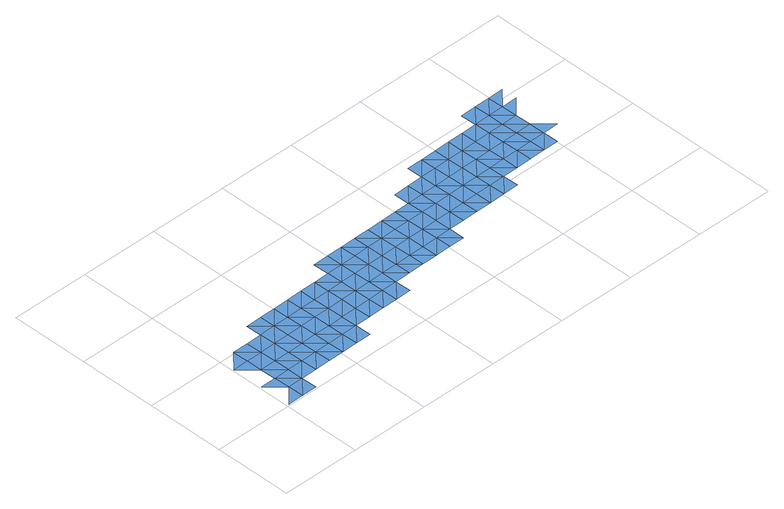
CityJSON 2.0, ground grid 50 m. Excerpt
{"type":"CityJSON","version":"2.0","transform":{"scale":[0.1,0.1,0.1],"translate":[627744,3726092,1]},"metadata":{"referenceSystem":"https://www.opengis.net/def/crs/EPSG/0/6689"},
"CityObjects":{
"waterbody1":{"type":"WaterBody","attributes":{"name":"福岡県津波浸水想定図","class":"1140","function":"2","WaterBodyTsunamiRiskAttribute.description":"1","WaterBodyTsunamiRiskAttribute.rank":"4"},"geometry":[{"type":"MultiSurface","lod":"1","boundaries":[[[0,1,2]],[[1,3,2]],[[4,3,1]],[[5,6,3]],[[7,3,6]],[[5,8,6]],[[5,9,8]],[[8,9,10]],[[8,10,11]],[[10,12,11]],[[13,12,10]],[[14,12,13]],[[14,13,15]],[[14,16,17]],[[14,18,16]],[[18,19,16]],[[20,19,18]],[[21,19,20]],[[22,21,20]],[[23,21,22]],[[23,22,24]],[[23,25,26]],[[26,25,27]],[[27,25,28]],[[27,28,29]],[[29,28,30]],[[30,31,29]],[[32,31,30]],[[32,30,33]],[[34,32,33]],[[32,34,35]],[[36,37,35]],[[36,35,38]],[[36,38,39]],[[39,40,36]],[[41,40,39]],[[40,41,42]],[[43,42,41]],[[43,41,44]],[[44,45,43]],[[44,46,45]],[[47,48,45]],[[47,49,48]],[[50,49,47]],[[50,47,51]],[[50,51,52]],[[53,50,52]],[[54,53,52]],[[54,52,55]],[[56,57,54]]]}]},
"waterbody2":{"type":"WaterBody","attributes":{"name":"福岡県津波浸水想定図","class":"1140","function":"2","WaterBodyTsunamiRiskAttribute.description":"1","WaterBodyTsunamiRiskAttribute.rank":"3"},"geometry":[{"type":"MultiSurface","lod":"1","boundaries":[[[58,2,59]],[[2,3,59]],[[60,61,62]],[[7,62,59]],[[59,3,7]],[[63,64,60]],[[65,62,7]],[[60,62,63]],[[63,62,65]],[[63,66,64]],[[7,6,65]],[[6,67,65]],[[65,68,63]],[[63,69,66]],[[65,67,68]],[[8,67,6]],[[63,68,69]],[[68,67,70]],[[67,8,70]],[[70,71,68]],[[68,72,69]],[[68,71,72]],[[70,8,11]],[[70,73,71]],[[71,73,72]],[[70,11,74]],[[70,74,73]],[[12,74,11]],[[72,73,75]],[[12,76,74]],[[74,77,73]],[[77,75,73]],[[74,76,77]],[[75,77,78]],[[76,12,14]],[[76,79,77]],[[17,79,76]],[[79,78,77]],[[17,76,14]],[[79,80,78]],[[81,79,17]],[[82,80,79]],[[17,16,81]],[[80,83,84]],[[82,79,81]],[[83,80,82]],[[16,85,81]],[[81,85,82]],[[86,83,82]],[[16,19,85]],[[85,86,82]],[[86,87,83]],[[21,85,19]],[[85,88,86]],[[89,85,21]],[[88,85,89]],[[87,86,90]],[[90,86,88]],[[89,21,23]],[[91,88,89]],[[26,91,89]],[[91,90,88]],[[26,89,23]],[[92,90,91]],[[93,91,26]],[[91,94,92]],[[26,27,93]],[[94,91,93]],[[27,95,93]],[[93,96,94]],[[95,96,93]],[[27,29,95]],[[97,95,29]],[[97,96,95]],[[97,29,31]],[[97,98,96]],[[31,99,97]],[[100,98,97]],[[31,32,99]],[[97,99,100]],[[35,99,32]],[[37,99,35]],[[100,99,101]],[[99,37,101]],[[37,102,101]],[[102,37,36]],[[36,103,102]],[[103,104,102]],[[36,40,103]],[[104,103,105]],[[103,40,106]],[[105,103,106]],[[40,42,106]],[[105,106,107]],[[106,42,43]],[[43,108,106]],[[106,109,107]],[[108,109,106]],[[45,108,43]],[[45,48,108]],[[110,111,109]],[[109,108,112]],[[108,48,112]],[[110,109,112]],[[48,49,112]],[[112,113,110]],[[49,113,112]],[[110,113,114]],[[115,113,49]],[[50,115,49]],[[113,116,114]],[[115,116,113]],[[53,115,50]],[[117,116,115]],[[115,53,117]],[[118,116,117]],[[117,53,54]],[[117,57,118]],[[117,54,57]],[[118,57,119]]]}]},
"waterbody3":{"type":"WaterBody","attributes":{"name":"福岡県津波浸水想定図","class":"1140","function":"2","WaterBodyTsunamiRiskAttribute.description":"1","WaterBodyTsunamiRiskAttribute.rank":"1"},"geometry":[{"type":"MultiSurface","lod":"1","boundaries":[[[64,61,60]],[[69,72,120]],[[120,72,121]],[[122,87,90]],[[90,123,122]]]}]},
"waterbody4":{"type":"WaterBody","attributes":{"name":"福岡県津波浸水想定図","class":"1140","function":"2","WaterBodyTsunamiRiskAttribute.description":"1","WaterBodyTsunamiRiskAttribute.rank":"2"},"geometry":[{"type":"MultiSurface","lod":"1","boundaries":[[[72,124,121]],[[124,72,75]],[[124,75,125]],[[75,78,125]],[[78,84,125]],[[78,80,84]],[[123,90,126]],[[126,90,92]],[[92,94,126]],[[94,127,126]],[[94,96,127]],[[96,128,127]],[[96,129,128]],[[96,98,129]],[[129,98,100]],[[129,100,130]],[[130,100,101]],[[131,130,101]],[[102,131,101]],[[102,104,131]],[[131,132,133]],[[131,104,132]],[[132,104,134]],[[134,104,105]],[[135,134,105]],[[107,135,105]],[[134,136,137]],[[134,135,136]],[[107,111,135]],[[135,111,136]],[[107,109,111]],[[136,111,138]],[[111,139,138]],[[139,111,110]],[[140,139,110]],[[110,114,140]],[[140,114,141]],[[114,116,141]],[[141,116,118]],[[118,142,141]],[[141,143,144]],[[141,142,143]],[[118,119,142]],[[142,119,145]],[[143,142,146]],[[142,145,146]],[[145,119,147]],[[146,145,148]]]}]}
},
"vertices":[
[17,8,8],[116,10,8],[115,110,8],[214,112,8],[216,12,8],[314,113,8],[313,213,8],[213,212,8],[412,215,8],[414,115,8],[514,117,8],[512,217,8],[612,219,8],[614,119,8],[712,221,8],[714,121,8],[810,323,8],[710,321,8],[812,223,8],[910,325,8],[912,225,8],[1010,327,8],[1012,227,8],[1110,329,8],[1112,229,8],[1210,331,8],[1108,429,8],[1208,431,8],[1310,333,8],[1308,433,8],[1410,335,8],[1408,435,8],[1508,437,8],[1510,337,8],[1610,339,8],[1608,439,8],[1706,540,8],[1606,539,8],[1708,440,8],[1808,442,8],[1806,542,8],[1908,444,8],[1906,544,8],[2006,546,8],[2008,446,8],[2106,548,8],[2108,448,8],[2206,550,8],[2104,648,8],[2204,650,8],[2304,652,8],[2306,552,8],[2406,554,8],[2404,654,8],[2504,656,8],[2506,556,8],[2604,658,8],[2502,756,8],
[13,208,8],[113,210,8],[109,410,8],[9,408,8],[111,310,8],[209,411,8],[107,509,8],[211,311,8],[207,511,8],[311,313,8],[309,413,8],[307,513,8],[411,315,8],[409,415,8],[407,515,8],[509,417,8],[510,317,8],[507,517,8],[611,319,8],[609,419,8],[607,519,8],[709,421,8],[707,521,8],[809,423,8],[807,523,8],[805,623,8],[705,621,8],[908,425,8],[907,525,8],[905,625,8],[1006,527,8],[1008,427,8],[1005,627,8],[1106,529,8],[1105,629,8],[1206,531,8],[1204,631,8],[1306,533,8],[1304,633,8],[1406,535,8],[1404,635,8],[1506,537,8],[1504,637,8],[1604,638,8],[1704,640,8],[1804,642,8],[1702,740,8],[1802,742,8],[1904,644,8],[1902,744,8],[2004,646,8],[2002,746,8],[2100,848,8],[2000,846,8],[2102,748,8],[2202,750,8],[2200,850,8],[2302,752,8],[2300,852,8],[2402,754,8],[2400,854,8],[2500,856,8],
[305,613,8],[405,615,8],[903,725,8],[1003,727,8],
[505,617,8],[605,619,8],[1103,729,8],[1203,731,8],[1302,733,8],[1403,735,8],[1502,737,8],[1602,738,8],[1700,840,8],[1601,838,8],[1800,842,8],[1900,844,8],[1898,944,8],[1798,942,8],[1998,946,8],[2098,948,8],[2198,950,8],[2298,952,8],[2398,954,8],[2396,1054,8],[2296,1052,8],[2498,956,8],[2496,1056,8],[2598,958,8],[2596,1058,8]
]}
